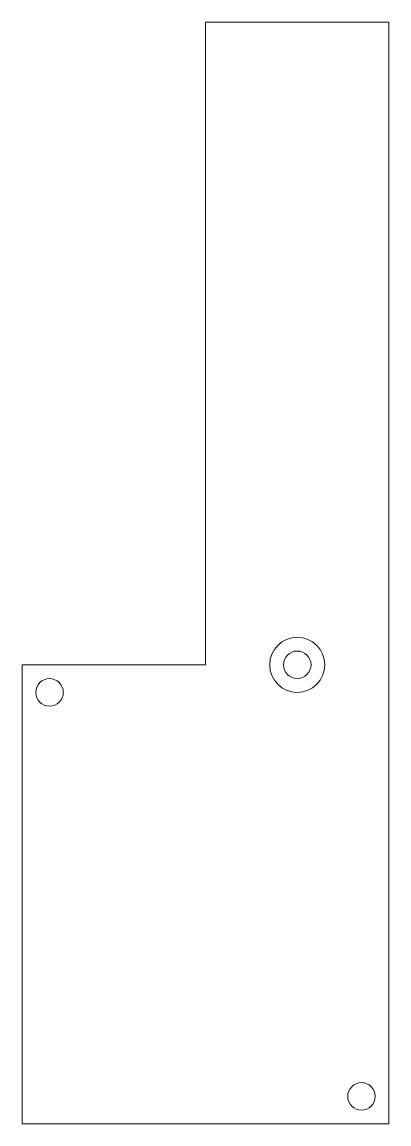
# Model space of a CAD drawing. Header units: millimetres. Extents: x 0 to 40, y 0 to 120.
import ezdxf

# ---------------------------------------------------------------- set-up
doc = ezdxf.new("R2010")
doc.units = ezdxf.units.MM

msp = doc.modelspace()

# ---------------------------------------------------------------- linework, layer by layer
at = {"color": 7, "linetype": 'Continuous', "lineweight": 15}
for p, q in [((20, 50), (20, 120)), ((40, 120), (20, 120)), ((40, 0), (40, 120)), ((0, 50), (20, 50)), ((0, 50), (0, 0)), ((0, 0), (40, 0))]:
    msp.add_line(p, q, dxfattribs=at)
for centre, radius in [((30, 50), 3), ((30, 50), 1.5), ((3, 47), 1.5), ((37, 3), 1.5)]:
    msp.add_circle(centre, radius, dxfattribs=at)

doc.saveas('drawing.dxf')
